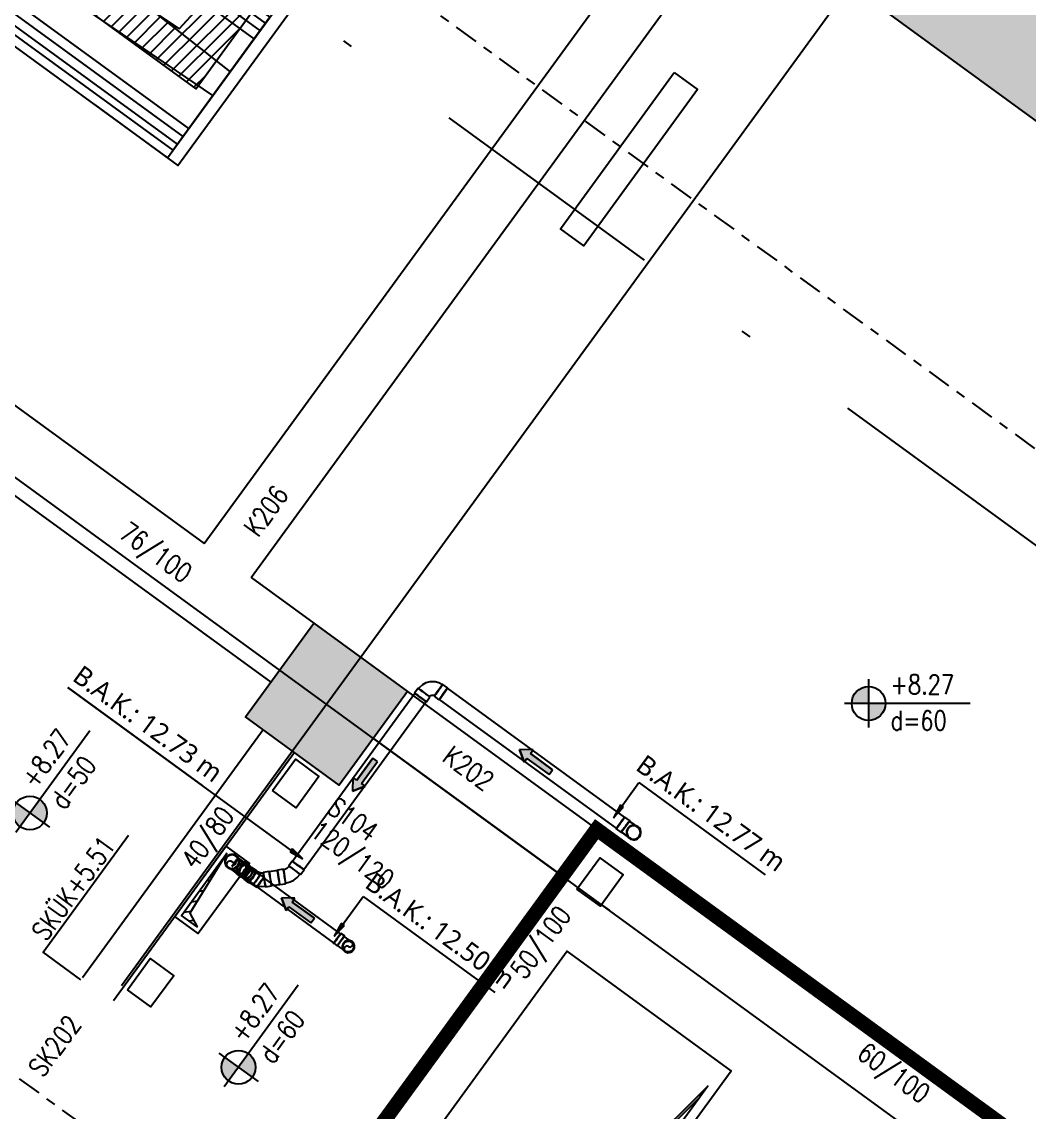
# Model space of a CAD drawing. Header units: millimetres. Extents: x 400382 to 401267, y 4543945 to 4544126.
# Drawn here: x 400731.16 to 400741.58, y 4544042.07 to 4544053.35 of the extents above; entities that cross this region are included whole.
import ezdxf
from ezdxf.enums import TextEntityAlignment as Align

# ---------------------------------------------------------------- set-up
doc = ezdxf.new("R2010")
doc.units = ezdxf.units.MM
for name, pattern in [('ACAD_ISO07W100', [3, 0, -3]), ('AKS', [3, 2.5, -0.25, 0, -0.25]), ('CENTER', [2, 1.25, -0.25, 0.25, -0.25]), ('CIZGI', [0.4, 0.25, -0.15]), ('CONTINU', [0]), ('DASHDOT2', [0.5, 0.25, -0.125, 0, -0.125]), ('HIDDEN2', [4.7625, 3.175, -1.5875])]:
    doc.linetypes.add(name, pattern=pattern)
for name, color, linetype in [('aks prota', 2, 'AKS'), ('boşluk prota', 2, 'Continuous'), ('boşluk taraması prota', 252, 'Continuous'), ('kiriş boyutu prota', 6, 'Continuous'), ('kiriş prota', 6, 'Continuous'), ('kolon prota', 1, 'Continuous'), ('kolon tarama prota', 252, 'Continuous'), ('lkolon prota', 4, 'Continuous'), ('not prota', 2, 'Continuous'), ('perde prota', 1, 'Continuous'), ('PRT-AL-TUNEL_EKSENI', 14, 'DASHDOT2'), ('skesit prota', 7, 'Continuous'), ('st-s_level (kot)', 6, 'Continuous'), ('st-s_levelmark (kot işareti)', 4, 'Continuous'), ('st_s_ölçü', 4, 'Continuous'), ('temel prota', 6, 'Continuous'), ('tkolon prota', 6, 'Continuous'), ('tnot prota', 4, 'Continuous')]:
    doc.layers.add(name, color=color, linetype=linetype)
doc.styles.add('OLCU', font='romanstw.shx')
doc.styles.add('Segoe UI Light_1', font='', dxfattribs={"height": 200})
doc.styles.add('TKIRIS', font='romanstw.shx')
doc.styles.add('tkolon', font='romanstw.shx')
doc.styles.add('TNOT', font='romanstw.shx', dxfattribs={"width": 0.8, "height": 250})
doc.styles.get('Segoe UI Light_1').set_extended_font_data('Segoe UI Light')

# ---------------------------------------------------------------- blocks, each defined once
blk = doc.blocks.new('yürüyen mer 4')
at = {"color": 253}
blk.add_line((53984.2, 3429.1), (53984.2, 3599.1), dxfattribs=at)
blk.add_lwpolyline([(52756.3, 3429.1), (52756.3, 3599.1)], dxfattribs=at)
at = {"layer": 'st_s_ölçü', "color": 252, "ltscale": 0.1}
for points in [[(52756.3, 3599.1), (53984.2, 3599.1)], [(52756.3, 3591.6), (53984.2, 3591.6)], [(53984.2, 3581.8), (52756.3, 3581.8)], [(52756.3, 3571.6), (53984.2, 3571.6)], [(52756.3, 3529.1), (53984.2, 3569.8)], [(53984.2, 3453.6), (52756.3, 3499.1)], [(52756.3, 3456.6), (53984.2, 3456.6)], [(53984.2, 3446.3), (52756.3, 3446.3)], [(52756.3, 3436.6), (53984.2, 3436.6)], [(53984.2, 3429.1), (52756.3, 3429.1)]]:
    blk.add_lwpolyline(points, dxfattribs=at)
blk = doc.blocks.new('A$C48E027B0')
at = {"color": 253}
blk.add_line((-2321.8, 33.7), (-2321.8, -136.3), dxfattribs=at)
blk.add_lwpolyline([(-1299.4, 33.7), (-1299.4, -136.3)], dxfattribs=at)
at = {"layer": 'st_s_ölçü', "color": 252, "ltscale": 0.1}
for points in [[(-2321.8, 33.7), (-1299.4, 33.7)], [(-1299.4, 26.2), (-2321.8, 26.2)], [(-2321.8, 16.4), (-1299.4, 16.4)], [(-1299.4, 6.2), (-2321.8, 6.2)], [(-2321.8, 6.2), (-1299.4, -36.3)], [(-1299.4, -66.3), (-2321.8, -107)], [(-1299.4, -108.8), (-2321.8, -108.8)], [(-2321.8, -119.1), (-1299.4, -119.1)], [(-1299.4, -128.8), (-2321.8, -128.8)], [(-1299.4, -136.3), (-2321.8, -136.3)]]:
    blk.add_lwpolyline(points, dxfattribs=at)
blk = doc.blocks.new('PLAN_KOT')
at = {"layer": 'st-s_levelmark (kot işareti)'}
h = blk.add_hatch(color=256, dxfattribs=at)
h.paths.add_polyline_path([(0, 17.5, 0.414214), (-17.5, 0), (0, 0)])
h.paths.add_polyline_path([(17.5, 0), (0, 0), (0, -17.5, 0.414214)])
for p, q in [((0, 25), (0, -25)), ((105, 0), (-25, 0))]:
    blk.add_line(p, q, dxfattribs=at)
blk.add_circle((0, 0), 17.5, dxfattribs=at)
at = {"layer": 'st-s_level (kot)', "color": 6, "style": 'OLCU', "width": 0.8}
for tag, p in [('KOT', (22.7, 9.8)), ('DÖŞEME_KALINLIĞI', (22.7, -27.6))]:
    blk.add_attdef(tag, p, '', height=20, dxfattribs=at)
blk = doc.blocks.new('+8.27 mekanik')
at = {"layer": 'kolon tarama prota'}
for points in [[(33922, 169643), (34039, 169721), (34039, 169673), (34322, 169673), (34322, 169613), (34039, 169613), (34039, 169565)], [(35123, 169643), (35143, 169793), (35103, 169793)], [(32779, 168277), (32701, 168394), (32749, 168394), (32749, 168677), (32809, 168677), (32809, 168394), (32857, 168394)], [(32779, 167409), (32629, 167429), (32629, 167390)], [(32835, 166953), (32952, 167031), (32952, 166983), (33235, 166983), (33235, 166923), (32952, 166923), (32952, 166875)], [(33512, 166953), (33532, 167103), (33492, 167103)]]:
    blk.add_hatch(color=256, dxfattribs=at).paths.add_polyline_path(points, flags=0)
for p, q in [((35123, 170092), (36740, 170092)), ((35123, 169643), (35123, 170092)), ((34039, 169721), (33922, 169643)), ((34039, 169721), (33922, 169643)), ((34039, 169673), (34039, 169721)), ((34039, 169673), (34039, 169721)), ((35143, 169793), (35103, 169793)), ((35103, 169793), (35123, 169643)), ((35123, 169643), (35143, 169793)), ((32947, 169718), (32885, 169718)), ((35214, 169715), (32947, 169715)), ((33922, 169643), (34039, 169565)), ((34039, 169565), (33922, 169643)), ((34322, 169673), (34039, 169673)), ((34039, 169673), (34322, 169673)), ((34039, 169565), (34039, 169613)), ((34039, 169613), (34322, 169613)), ((34039, 169613), (34322, 169613)), ((34039, 169613), (34039, 169565)), ((34322, 169613), (34322, 169673)), ((34322, 169613), (34322, 169673)), ((35277, 169718), (35214, 169718)), ((35383, 169718), (35383, 169718)), ((32703, 169536), (32703, 169474)), ((32854, 169474), (32854, 169536)), ((32885, 169567), (32947, 169567)), ((32947, 169571), (35214, 169571)), ((35214, 169567), (35277, 169567)), ((35383, 169567), (35383, 169567)), ((32707, 169474), (32707, 167325)), ((32851, 167325), (32851, 169474)), ((32809, 168677), (32749, 168677)), ((32749, 168677), (32749, 168394)), ((32809, 168677), (32749, 168677)), ((32749, 168394), (32749, 168677)), ((32809, 168394), (32809, 168677)), ((32809, 168394), (32809, 168677)), ((32749, 168394), (32701, 168394)), ((32701, 168394), (32779, 168277)), ((32749, 168394), (32701, 168394)), ((32701, 168394), (32779, 168277)), ((32779, 168277), (32857, 168394)), ((32857, 168394), (32779, 168277)), ((32857, 168394), (32809, 168394)), ((32809, 168394), (32857, 168394)), ((29770, 167409), (31489, 167409)), ((32779, 167409), (29770, 167409)), ((32779, 167409), (32629, 167429)), ((32629, 167429), (32629, 167390)), ((32629, 167390), (32779, 167409)), ((33512, 167460), (35195, 167460)), ((33512, 166953), (33512, 167460)), ((32703, 167325), (32703, 167263)), ((32854, 167263), (32854, 167325)), ((32637, 167156), (32576, 167095)), ((32679, 167203), (32634, 167159)), ((32371, 167029), (32309, 167029)), ((32357, 167017), (32325, 167017)), ((32400, 167012), (32357, 167012)), ((32407, 167025), (32371, 167025)), ((32431, 167017), (32400, 167017)), ((32470, 167029), (32407, 167029)), ((32565, 167017), (32520, 167017)), ((32573, 167098), (32529, 167053)), ((33550, 167012), (32565, 167012)), ((32678, 166993), (32739, 167054)), ((32741, 167052), (32785, 167096)), ((32952, 167031), (32835, 166953)), ((32952, 167031), (32835, 166953)), ((32952, 166983), (32952, 167031)), ((32952, 166983), (32952, 167031)), ((33532, 167103), (33492, 167103)), ((33492, 167103), (33512, 166953)), ((33512, 166953), (33532, 167103)), ((33594, 167017), (33550, 167017)), ((32230, 166996), (32230, 166910)), ((32325, 167010), (32243, 167010)), ((32636, 166947), (32680, 166991)), ((32835, 166953), (32952, 166875)), ((32952, 166875), (32835, 166953)), ((33235, 166983), (32952, 166983)), ((32952, 166983), (33235, 166983)), ((32952, 166875), (32952, 166923)), ((32952, 166923), (33235, 166923)), ((32952, 166923), (33235, 166923)), ((32952, 166923), (32952, 166875)), ((33235, 166923), (33235, 166983)), ((33235, 166923), (33235, 166983)), ((32243, 166896), (32325, 166896)), ((32309, 166878), (32371, 166878)), ((32325, 166890), (32357, 166890)), ((32357, 166894), (32400, 166894)), ((32371, 166881), (32407, 166881)), ((32400, 166890), (32431, 166890)), ((32407, 166878), (32470, 166878)), ((32520, 166890), (32565, 166890)), ((32565, 166894), (33550, 166894)), ((33550, 166890), (33594, 166890))]:
    blk.add_line(p, q, dxfattribs=at)
at = {"layer": 'kolon tarama prota', "flags": 128}
for points in [[(32761, 169661), (32735, 169629), (32718, 169592), (32710, 169552), (32709, 169536)], [(32885, 169712), (32844, 169707), (32806, 169693), (32772, 169671), (32761, 169661)], [(35277, 169712), (35308, 169712), (35337, 169712), (35360, 169712), (35375, 169712), (35382, 169712), (35383, 169712)], [(32848, 169536), (32853, 169554), (32859, 169562)], [(32859, 169562), (32875, 169572), (32885, 169573)], [(35383, 169573), (35378, 169573), (35364, 169573), (35343, 169573), (35315, 169573), (35284, 169573), (35277, 169573)], [(32709, 167263), (32704, 167234), (32702, 167228)], [(32831, 167175), (32844, 167220), (32848, 167263)], [(32702, 167228), (32687, 167203), (32683, 167199)], [(32781, 167100), (32811, 167137), (32831, 167175)], [(32309, 167023), (32278, 167023), (32249, 167023), (32226, 167023), (32210, 167023), (32203, 167023), (32203, 167023)], [(32505, 167030), (32476, 167023), (32470, 167023)], [(32533, 167049), (32510, 167032), (32505, 167030)], [(32520, 167010), (32486, 167010), (32455, 167010), (32431, 167010)], [(32470, 166884), (32516, 166888), (32559, 166902)], [(32559, 166902), (32600, 166924), (32632, 166951)], [(33594, 167010), (33624, 167010), (33652, 167010), (33673, 167010), (33688, 167010), (33693, 167010), (33693, 167010)], [(33636, 166953), (33640, 166976), (33654, 166995), (33673, 167007), (33693, 167010)], [(33693, 166896), (33670, 166901), (33651, 166914), (33639, 166934), (33636, 166953)], [(33693, 167010), (33715, 167006), (33734, 166992), (33746, 166973), (33750, 166953)], [(33750, 166953), (33745, 166931), (33732, 166912), (33712, 166900), (33693, 166896)], [(32203, 166884), (32208, 166884), (32221, 166884), (32243, 166884), (32270, 166884), (32301, 166884), (32309, 166884)], [(32431, 166896), (32458, 166896), (32490, 166896), (32520, 166896)], [(33693, 166896), (33688, 166896), (33674, 166896), (33653, 166896), (33626, 166896), (33596, 166896), (33594, 166896)]]:
    blk.add_lwpolyline(points, dxfattribs=at)
at = {"layer": 'kolon tarama prota'}
for centre, radius, start, end in [((35383, 169643), 75.5, 359.9989, 179.9989), ((35383, 169643), 75.5, 359.9989, 179.9989), ((35383, 169643), 75.5, 179.9989, 359.9989), ((35383, 169643), 75.5, 179.9989, 359.9989), ((35383, 169643), 72, 0, 180), ((35383, 169643), 72, 180, 0), ((35383, 169643), 69.6, 359.9989, 179.9989), ((35383, 169643), 69.6, 179.9989, 359.9989), ((32203, 166953), 75.5, 0, 180), ((32203, 166953), 75.5, 0, 180), ((32203, 166953), 75.5, 0, 180), ((32203, 166953), 75.5, 0, 180), ((32203, 166953), 75.5, 0.0033, 180.0033), ((32203, 166953), 75.5, 0.0033, 180.0033), ((32203, 166953), 72, 0, 180), ((32203, 166953), 72, 0, 180), ((32203, 166953), 69.6, 0, 180), ((32203, 166953), 69.6, 0, 180), ((32203, 166953), 69.6, 0.0033, 180.0033), ((32203, 166989), 36, 270, 90), ((32203, 166989), 36, 270, 90), ((33693, 166953), 63.8, 0, 180), ((33693, 166953), 63.8, 0, 180), ((33693, 166953), 59, 0, 180), ((33693, 166983), 29.5, 270, 90), ((32203, 166953), 75.5, 180, 0), ((32203, 166953), 75.5, 180, 0), ((32203, 166953), 75.5, 180, 0), ((32203, 166953), 75.5, 180, 0), ((32203, 166953), 75.5, 180.0033, 0.0033), ((32203, 166953), 75.5, 180.0033, 0.0033), ((32203, 166953), 72, 180, 0), ((32203, 166953), 72, 180, 0), ((32203, 166953), 69.6, 180, 0), ((32203, 166953), 69.6, 180, 0), ((32203, 166953), 69.6, 180.0033, 0.0033), ((32203, 166917), 36, 90, 270), ((32203, 166917), 36, 90, 270), ((33693, 166953), 63.8, 180, 0), ((33693, 166953), 63.8, 180, 0), ((33693, 166953), 59, 180, 0), ((33693, 166953), 57.2, 0, 180), ((33693, 166953), 57.1, 180, 0), ((33693, 166924), 29.5, 90, 270)]:
    blk.add_arc(centre, radius, start, end, dxfattribs=at)
for centre, major_axis, ratio, start_param, end_param in [((35214, 169643), (0, 75.5), 0.01, 4.712389, 7.853982), ((35277, 169643), (0, 75.5), 0.01, 4.712389, 7.853982), ((32885, 169643), (0, 75.5), 0.01, 0.010005, 3.151598), ((32885, 169643), (0, 69.6), 0.01, 0.010005, 3.151598), ((32885, 169643), (0, 75.5), 0.01, 3.151598, 6.29319), ((32885, 169643), (0, 69.6), 0.01, 3.151598, 6.29319), ((32947, 169643), (0, 75.5), 0.01, 0.010005, 3.151598), ((32947, 169643), (0, 75.5), 0.01, 3.151598, 6.29319), ((32947, 169643), (0, 72), 0.01, 4.712389, 6.283185), ((32947, 169643), (0, 72), 0.01, 0, 1.570796), ((32947, 169643), (0, 72), 0.01, 3.141593, 4.712389), ((32947, 169643), (0, 72), 0.01, 1.570796, 3.141593), ((35214, 169643), (0, 72), 0.01, 0, 1.570796), ((35214, 169643), (0, 72), 0.01, 1.570796, 3.141593), ((35214, 169643), (0, 75.5), 0.01, 1.570796, 4.712389), ((35214, 169643), (0, 72), 0.01, 4.712389, 6.283185), ((35214, 169643), (0, 72), 0.01, 3.141593, 4.712389), ((35277, 169643), (0, 69.6), 0.01, 4.712389, 7.853982), ((35277, 169643), (0, 69.6), 0.01, 1.570796, 4.712389), ((35277, 169643), (0, 75.5), 0.01, 1.570796, 4.712389), ((32779, 169536), (75.5, 0), 0.010005, 6.273186, 9.414779), ((32779, 169536), (-75.5, 0), 0.010005, 6.273186, 9.414779), ((32779, 169536), (69.6, 0), 0.010005, 6.273186, 9.414779), ((32779, 169536), (-69.6, 0), 0.010005, 6.273186, 9.414779), ((32779, 169474), (75.5, 0), 0.010005, 6.273186, 9.414779), ((32779, 169474), (75.5, 0), 0.010005, 3.131593, 6.273186), ((32779, 169474), (-72, 0), 0.010005, 4.712389, 6.283185), ((32779, 169474), (-72, 0), 0.010005, 0, 1.570796), ((32779, 169474), (72, 0), 0.010005, 0, 1.570796), ((32779, 169474), (72, 0), 0.010005, 4.712389, 6.283185), ((32779, 167325), (75.5, 0), 0.010004, 6.279049, 9.420641), ((32779, 167325), (75.5, 0), 0.010004, 3.137456, 6.279049), ((32779, 167263), (75.5, 0), 0.010004, 3.137456, 6.279049), ((32779, 167263), (75.5, 0), 0.010004, 6.279049, 9.420641), ((32779, 167325), (72, 0), 0.010005, 1.570796, 3.141593), ((32779, 167325), (72, 0), 0.010005, 3.141593, 4.712389), ((32779, 167263), (69.6, 0), 0.010004, 3.137455, 6.279047), ((32779, 167263), (69.6, 0), 0.010004, 6.279047, 9.42064), ((32779, 167325), (-72, 0), 0.010005, 3.141593, 4.712389), ((32779, 167325), (-72, 0), 0.010005, 1.570796, 3.141593), ((32688, 167105), (-53.4, 53.4), 0.01, 0.004149, 3.145741), ((32688, 167105), (-53.4, 53.4), 0.01, 3.145741, 6.287334), ((32688, 167105), (-50.9, 50.9), 0.009922, 0, 1.570796), ((32688, 167105), (-50.9, 50.9), 0.009922, 4.712389, 6.283185), ((32732, 167150), (-53.4, 53.4), 0.01, 0.004149, 3.145741), ((32732, 167150), (-53.4, 53.4), 0.01, 3.145741, 6.287334), ((32732, 167150), (-49.2, 49.2), 0.01, 0.004149, 3.145741), ((32732, 167150), (-49.2, 49.2), 0.01, 3.145741, 6.287334), ((32325, 166953), (0, 63.8), 0.707107, 4.712389, 7.853982), ((32325, 166953), (0, 57.1), 0.707107, 4.712389, 7.853982), ((32309, 166953), (0, 75.5), 0.009929, 4.712389, 7.853982), ((32309, 166953), (0, 69.6), 0.009929, 4.712389, 7.853982), ((32357, 166953), (0, 63.8), 0.707107, 4.712389, 7.853982), ((32357, 166953), (0, 59), 0.718164, 0, 1.570796), ((32400, 166953), (0, 63.8), 0.718164, 4.71225, 7.853843), ((32357, 166953), (0, 59), 0.718164, 4.712389, 6.283185), ((32400, 166953), (0, 59), 0.718164, 0, 1.570796), ((32371, 166953), (0, 75.5), 0.009929, 4.712389, 7.853982), ((32371, 166953), (0, 72), 0.009929, 0, 1.570796), ((32371, 166953), (0, 72), 0.009929, 4.712389, 6.283185), ((32431, 166953), (0, 63.8), 0.718164, 4.71225, 7.853843), ((32400, 166953), (0, 59), 0.718164, 4.712389, 6.283185), ((32407, 166953), (0, 75.5), 0.009929, 0.004212, 3.145805), ((32407, 166953), (0, 72), 0.009929, 0, 1.570796), ((32407, 166953), (0, 75.5), 0.009929, 3.145805, 6.287397), ((32407, 166953), (0, 72), 0.009929, 4.712389, 6.283185), ((32470, 166953), (0, 75.5), 0.009929, 0.004212, 3.145805), ((32470, 166953), (0, 69.6), 0.009929, 0.004212, 3.145805), ((32470, 166953), (0, 75.5), 0.009929, 3.145805, 6.287397), ((32470, 166953), (0, 69.6), 0.009929, 3.145805, 6.287397), ((32520, 166953), (0, 63.8), 0.01, 4.712292, 7.853885), ((32520, 166953), (0, 57.2), 0.01, 4.712292, 7.853885), ((32583, 167000), (-53.4, 53.4), 0.01, 3.137551, 6.279143), ((32583, 167000), (-53.4, 53.4), 0.01, 6.279143, 9.420736), ((32583, 167000), (-49.2, 49.2), 0.01, 6.279143, 9.420736), ((32583, 167000), (-49.2, 49.2), 0.01, 3.137551, 6.279143), ((32565, 166953), (0, 63.8), 0.01, 4.712292, 7.853885), ((32565, 166953), (0, 59), 0.01, 0, 1.570796), ((32565, 166953), (0, 59), 0.01, 4.712389, 6.283185), ((32627, 167044), (-53.4, 53.4), 0.01, 3.137551, 6.279143), ((32627, 167044), (-53.4, 53.4), 0.01, 6.279143, 9.420736), ((32627, 167044), (-50.9, 50.9), 0.009922, 4.712389, 6.283185), ((32627, 167044), (-50.9, 50.9), 0.009922, 0, 1.570796), ((32627, 167044), (-50.9, 50.9), 0.009922, 1.570796, 3.141593), ((32627, 167044), (-50.9, 50.9), 0.009922, 3.141593, 4.712389), ((32688, 167105), (-50.9, 50.9), 0.009922, 1.570796, 3.141593), ((32688, 167105), (-50.9, 50.9), 0.009922, 3.141593, 4.712389), ((33550, 166953), (0, 63.8), 0.01, 4.712389, 7.853982), ((33550, 166953), (0, 59), 0.01, 0, 1.570796), ((33550, 166953), (0, 59), 0.01, 4.712389, 6.283185), ((33594, 166953), (0, 63.8), 0.01, 4.712389, 7.853982), ((33594, 166953), (0, 57.2), 0.01, 4.712389, 7.853982), ((32203, 166953), (0, 57.1), 0.707107, 4.712389, 5.560624), ((32203, 166953), (0, 57.2), 0.707107, 3.864154, 4.712389), ((32325, 166953), (0, 63.8), 0.707107, 1.570796, 4.712389), ((32325, 166953), (0, 57.2), 0.707107, 1.570796, 4.712389), ((32309, 166953), (0, 69.6), 0.009929, 1.570796, 4.712389), ((32309, 166953), (0, 75.5), 0.009929, 1.570796, 4.712389), ((32357, 166953), (0, 63.8), 0.707107, 1.570796, 4.712389), ((32357, 166953), (0, 59), 0.718164, 1.570796, 3.141593), ((32400, 166953), (0, 63.8), 0.718164, 1.570657, 4.71225), ((32357, 166953), (0, 59), 0.718164, 3.141593, 4.712389), ((32400, 166953), (0, 59), 0.718164, 1.570796, 3.141593), ((32371, 166953), (0, 72), 0.009929, 1.570796, 3.141593), ((32371, 166953), (0, 72), 0.009929, 3.141593, 4.712389), ((32371, 166953), (0, 75.5), 0.009929, 1.570796, 4.712389), ((32431, 166953), (0, 63.8), 0.718164, 1.570657, 4.71225), ((32431, 166953), (0, 57.1), 0.718164, 4.71225, 7.853843), ((32431, 166953), (0, 57.1), 0.718164, 1.570657, 4.71225), ((32400, 166953), (0, 59), 0.718164, 3.141593, 4.712389), ((32407, 166953), (0, 72), 0.009929, 1.570796, 3.141593), ((32407, 166953), (0, 72), 0.009929, 3.141593, 4.712389), ((32520, 166953), (0, 63.8), 0.01, 1.5707, 4.712292), ((32520, 166953), (0, 57.1), 0.01, 1.5707, 4.712292), ((32565, 166953), (0, 59), 0.01, 1.570796, 3.141593), ((32565, 166953), (0, 63.8), 0.01, 1.5707, 4.712292), ((32565, 166953), (0, 59), 0.01, 3.141593, 4.712389), ((33550, 166953), (0, 59), 0.01, 1.570796, 3.141593), ((33550, 166953), (0, 63.8), 0.01, 1.570796, 4.712389), ((33550, 166953), (0, 59), 0.01, 3.141593, 4.712389), ((33594, 166953), (0, 57.1), 0.01, 1.570796, 4.712389), ((33594, 166953), (0, 63.8), 0.01, 1.570796, 4.712389)]:
    blk.add_ellipse(centre, major_axis=major_axis, ratio=ratio, start_param=start_param, end_param=end_param, dxfattribs=at)
at = {"layer": 'kolon tarama prota', "style": 'Segoe UI Light_1'}
for s, p in [('B.A.K.: 12.77 m', (35003, 170178)), ('B.A.K.: 12.73 m', (29750, 167495)), ('B.A.K.: 12.50 m', (33454, 167546))]:
    blk.add_text(s, height=200, dxfattribs=at).set_placement(p)

msp = doc.modelspace()

# ---------------------------------------------------------------- hatches: boundary and pattern name
at = {"layer": 'boşluk taraması prota', "ltscale": 2}
h = msp.add_hatch(dxfattribs=at)
h.set_pattern_fill('ANSI31', color=256, scale=0.03, angle=-0.0716, style=0)
h.set_pattern_definition([(44.928447, (400062.56073, 4543605.14177), (-0.067268262, 0.067436487), [])])
h.paths.add_polyline_path([(400732.79, 4544053.276), (400735.892, 4544056.676), (400732.964, 4544052.657), (400724.022, 4544059.17)])
h = msp.add_hatch(dxfattribs=at)
h.set_pattern_fill('ANSI31', color=256, scale=0.03, angle=-0.0716, style=0)
h.set_pattern_definition([(8.92845, (400726.7653, 4544090.33555), (-0.014783, 0.09409656), [])])
h.paths.add_polyline_path([(400733.284, 4544044.753), (400732.901, 4544044.131), (400732.975, 4544043.988), (400732.813, 4544044.106)])
h = msp.add_hatch(dxfattribs=at)
h.set_pattern_fill('ANSI31', color=256, scale=0.03, angle=-0.0716, style=0)
h.set_pattern_definition([(44.928447, (400066.60162, 4543593.10474), (-0.067268262, 0.067436487), [])])
h.paths.add_polyline_path([(400736.918, 4544041.01), (400738.415, 4544042.562), (400737.005, 4544040.619), (400735.47, 4544041.738)])
at = {"layer": 'kolon tarama prota'}
h = msp.add_hatch(color=256, dxfattribs=at)
h.dxf.hatch_style = 1
h.paths.add_polyline_path([(400803.726, 4544009.337), (400715.935, 4544073.289), (400690.793, 4544038.775), (400692.005, 4544037.892), (400705.84, 4544027.816), (400705.83, 4544017.509), (400720.005, 4544017.492), (400733.143, 4544007.925), (400805.789, 4544007.834)])
h.paths.add_polyline_path([(400733.455, 4544009.925), (400720.73, 4544019.191), (400707.529, 4544019.207), (400707.541, 4544028.804), (400693.469, 4544039.052), (400716.491, 4544070.657), (400799.976, 4544009.842)], flags=16)
h.paths.add_polyline_path([(400750.001, 4544017.954), (400750.002, 4544019.204), (400747.902, 4544019.207), (400747.901, 4544017.957), (400746.431, 4544017.959), (400746.441, 4544025.759), (400750.65, 4544025.753), (400750.648, 4544024.503), (400752.748, 4544024.501), (400752.749, 4544025.751), (400762.305, 4544025.739), (400762.304, 4544024.489), (400764.04, 4544024.487), (400764.031, 4544017.937), (400761.74, 4544017.94), (400761.741, 4544019.19), (400759.641, 4544019.192), (400759.64, 4544017.942)], flags=0)
h.paths.add_polyline_path([(400750.301, 4544018.254), (400750.303, 4544019.504), (400747.603, 4544019.507), (400747.601, 4544018.257), (400746.732, 4544018.258), (400746.741, 4544025.458), (400750.349, 4544025.454), (400750.348, 4544024.204), (400753.048, 4544024.2), (400753.05, 4544025.45), (400762.006, 4544025.439), (400762.004, 4544024.189), (400763.739, 4544024.187), (400763.732, 4544018.237), (400762.04, 4544018.239), (400762.042, 4544019.489), (400759.342, 4544019.493), (400759.34, 4544018.243)], flags=0)
h.paths.add_polyline_path([(400728.481, 4544057.222), (400728.238, 4544057.398), (400729.416, 4544059.015), (400729.658, 4544058.838)], flags=0)
h = msp.add_hatch(color=256, dxfattribs=at)
h.dxf.hatch_style = 1
h.paths.add_polyline_path([(400734.181, 4544047.131), (400735.151, 4544046.424), (400734.444, 4544045.454), (400733.474, 4544046.161)])

# ---------------------------------------------------------------- linework, layer by layer
at = {"layer": 'aks prota', "ltscale": 10}
for p, q in [((400789.825, 4544005.854), (400706.713, 4544066.398)), ((400714.47, 4544019.053), (400741.967, 4544056.8))]:
    msp.add_line(p, q, dxfattribs=at)
at = {"layer": 'boşluk prota', "ltscale": 0.05}
for points in [[(400732.79, 4544053.276), (400735.801, 4544056.551), (400732.964, 4544052.657), (400724.022, 4544059.17)], [(400733.284, 4544044.753), (400732.901, 4544044.131), (400732.975, 4544043.988), (400732.813, 4544044.106)], [(400736.918, 4544041.01), (400738.256, 4544042.343), (400737.005, 4544040.619), (400735.47, 4544041.738)]]:
    msp.add_lwpolyline(points, close=True, dxfattribs=at)
at = {"layer": 'kiriş prota'}
for p, q in [((400733.049, 4544047.955), (400738.113, 4544054.906)), ((400733.534, 4544047.602), (400738.598, 4544054.553)), ((400727.472, 4544052.018), (400733.049, 4544047.955)), ((400727.028, 4544051.407), (400733.737, 4544046.52)), ((400733.534, 4544047.602), (400734.181, 4544047.131))]:
    msp.add_line(p, q, dxfattribs=at)
for points in [[(400726.878, 4544063.09), (400723.581, 4544058.564), (400732.669, 4544051.944), (400735.966, 4544056.47)], [(400731.915, 4544052.493), (400732.777, 4544051.865), (400736.074, 4544056.391)], [(400735.151, 4544046.424), (400741.698, 4544041.655)], [(400734.798, 4544045.939), (400736.754, 4544044.514), (400733.044, 4544039.422)]]:
    msp.add_lwpolyline(points, dxfattribs=at)
at = {"layer": 'kiriş prota', "linetype": 'HIDDEN2'}
for points in [[(400733.658, 4544046.027), (400730.301, 4544041.42)], [(400733.981, 4544045.792), (400730.625, 4544041.185)]]:
    msp.add_lwpolyline(points, dxfattribs=at)
at = {"layer": 'kiriş prota'}
for points in [[(400733.273, 4544044.823), (400733.516, 4544044.646), (400732.986, 4544043.919), (400732.743, 4544044.095)], [(400735.33, 4544041.716), (400737.027, 4544040.48), (400738.499, 4544042.501), (400736.802, 4544043.737)]]:
    msp.add_lwpolyline(points, close=True, dxfattribs=at)
at = {"layer": 'kiriş prota', "color": 3, "linetype": 'ACAD_ISO07W100', "ltscale": 5}
msp.add_lwpolyline([(400733.445, 4544039.13), (400737.155, 4544044.222), (400741.513, 4544041.047)], dxfattribs=at)
at = {"layer": 'kolon prota', "color": 1}
msp.add_lwpolyline([(400734.181, 4544047.131), (400735.151, 4544046.424), (400734.444, 4544045.454), (400733.474, 4544046.161)], close=True, dxfattribs=at)
at = {"layer": 'not prota', "ltscale": 0.1}
msp.add_lwpolyline([(400731.774, 4544043.442), (400731.383, 4544043.727), (400732.267, 4544044.939)], dxfattribs=at)
at = {"layer": 'perde prota'}
msp.add_lwpolyline([(400720.73, 4544019.191), (400733.455, 4544009.925), (400799.976, 4544009.842), (400716.491, 4544070.657), (400693.469, 4544039.052), (400707.541, 4544028.804), (400707.529, 4544019.207), (400720.73, 4544019.191)], dxfattribs=at)
at = {"layer": 'PRT-AL-TUNEL_EKSENI', "ltscale": 10}
msp.add_line((400799.437, 4544005.842), (400710.039, 4544070.964), dxfattribs=at)
at = {"layer": 'skesit prota', "linetype": 'CENTER', "ltscale": 0.2}
for points in [[(400708.982, 4544072.724), (400804.924, 4544002.835)], [(400702.239, 4544063.468), (400738.97, 4544036.711)]]:
    msp.add_lwpolyline(points, dxfattribs=at)
at = {"layer": 'st_s_ölçü', "color": 3, "linetype": 'CIZGI', "lineweight": 30, "ltscale": 50, "const_width": 0.15}
msp.add_lwpolyline([(400762.985, 4544036.788), (400754.224, 4544036.799), (400752.901, 4544034.979), (400750.002, 4544037.09), (400750.003, 4544037.09), (400749.113, 4544037.738), (400748.407, 4544036.768), (400737.107, 4544044.999), (400733.044, 4544039.422), (400731.088, 4544040.847), (400730.382, 4544039.877), (400733.903, 4544037.312), (400730.547, 4544032.705), (400722.501, 4544038.566), (400725.857, 4544043.173), (400721.732, 4544046.176), (400714.314, 4544035.993), (400699.24, 4544046.974)], dxfattribs=at)
at = {"layer": 'temel prota', "color": 5}
for points in [[(400737.91, 4544052.825), (400738.152, 4544052.648), (400736.975, 4544051.032), (400736.732, 4544051.209)], [(400733.756, 4544045.399), (400733.992, 4544045.722), (400734.234, 4544045.545), (400733.999, 4544045.222)], [(400736.904, 4544044.38), (400737.139, 4544044.704), (400737.382, 4544044.527), (400737.146, 4544044.204)]]:
    msp.add_lwpolyline(points, close=True, dxfattribs=at)
msp.add_lwpolyline([(400732.255, 4544043.337), (400732.49, 4544043.661), (400732.733, 4544043.484), (400732.497, 4544043.161), (400732.255, 4544043.337)], dxfattribs=at)

# ---------------------------------------------------------------- block references
at = {"xscale": 0.01000007514198309, "yscale": 0.01000007514198309, "zscale": 0.01000007514198309, "rotation": 323.9284467263709}
msp.add_blockref('A$C48E027B0', (400744.116, 4544029.266), dxfattribs=at)
at = {"layer": 'kolon tarama prota', "xscale": 0.001000007514198309, "yscale": 0.001000007514198309, "zscale": 0.001000007514198309, "rotation": 323.9284467263693}
msp.add_blockref('+8.27 mekanik', (400609.005, 4543928.678), dxfattribs=at)
at = {"layer": 'st-s_level (kot)', "linetype": 'CONTINU', "ltscale": 0.1, "xscale": 0.01000007514198309, "yscale": 0.01000007514198309, "zscale": 0.01000007514198309}
for p, rotation, values in [((400739.92, 4544046.3), 359.9284467263661, {'KOT': '+8.27', 'DÖŞEME_KALINLIĞI': 'd=60'}), ((400731.246, 4544045.167), 53.92844672637891, {'KOT': '+8.27', 'DÖŞEME_KALINLIĞI': 'd=50'}), ((400733.403, 4544042.537), 53.92844672637891, {'KOT': '+8.27', 'DÖŞEME_KALINLIĞI': 'd=60'})]:
    msp.add_blockref('PLAN_KOT', p, dxfattribs=dict(at, rotation=rotation)).add_auto_attribs(values)
at = {"layer": 'st_s_ölçü', "linetype": 'CONTINU', "xscale": 0.01000007514198309, "yscale": 0.01000007514198309, "zscale": 0.01000007514198309, "rotation": 143.9284467263895}
msp.add_blockref('yürüyen mer 4', (401180.341, 4543770.485), dxfattribs=at)

# ---------------------------------------------------------------- texts
at = {"layer": 'kiriş boyutu prota', "ltscale": 0.05, "style": 'TKIRIS', "width": 0.8}
for s, rotation, p in [('76/100', 323.9284, (400732.887, 4544047.617)), ('40/80', 53.9284, (400733.288, 4544045.196)), ('50/100', 53.9284, (400736.775, 4544044.168)), ('60/100', 323.9284, (400740.52, 4544042.233))]:
    msp.add_text(s, height=0.2, rotation=rotation, dxfattribs=at).set_placement(p, align=Align.MIDDLE_RIGHT)
at = {"layer": 'kiriş prota', "ltscale": 0.05, "style": 'TKIRIS', "width": 0.8}
for s, rotation, p in [('K206', 53.9284, (400733.524, 4544048.067)), ('K202', 323.9284, (400735.558, 4544045.792)), ('SK202', 53.9284, (400731.298, 4544042.478))]:
    msp.add_text(s, height=0.2, rotation=rotation, dxfattribs=at).set_placement(p, align=Align.MIDDLE_LEFT)
at = {"layer": 'lkolon prota', "style": 'tkolon', "width": 0.8}
msp.add_text('120/120', height=0.2, rotation=323.9284, dxfattribs=at).set_placement((400734.131, 4544044.939))
at = {"layer": 'tkolon prota', "style": 'tkolon', "width": 0.8}
msp.add_text('S104', height=0.2, rotation=323.9284, dxfattribs=at).set_placement((400734.308, 4544045.181))
at = {"layer": 'tnot prota', "style": 'TNOT', "width": 0.8}
msp.add_text('SKÜK+5.51', height=0.2, rotation=53.9284, dxfattribs=at).set_placement((400731.331, 4544043.889), align=Align.MIDDLE_LEFT)

doc.saveas('drawing.dxf')
